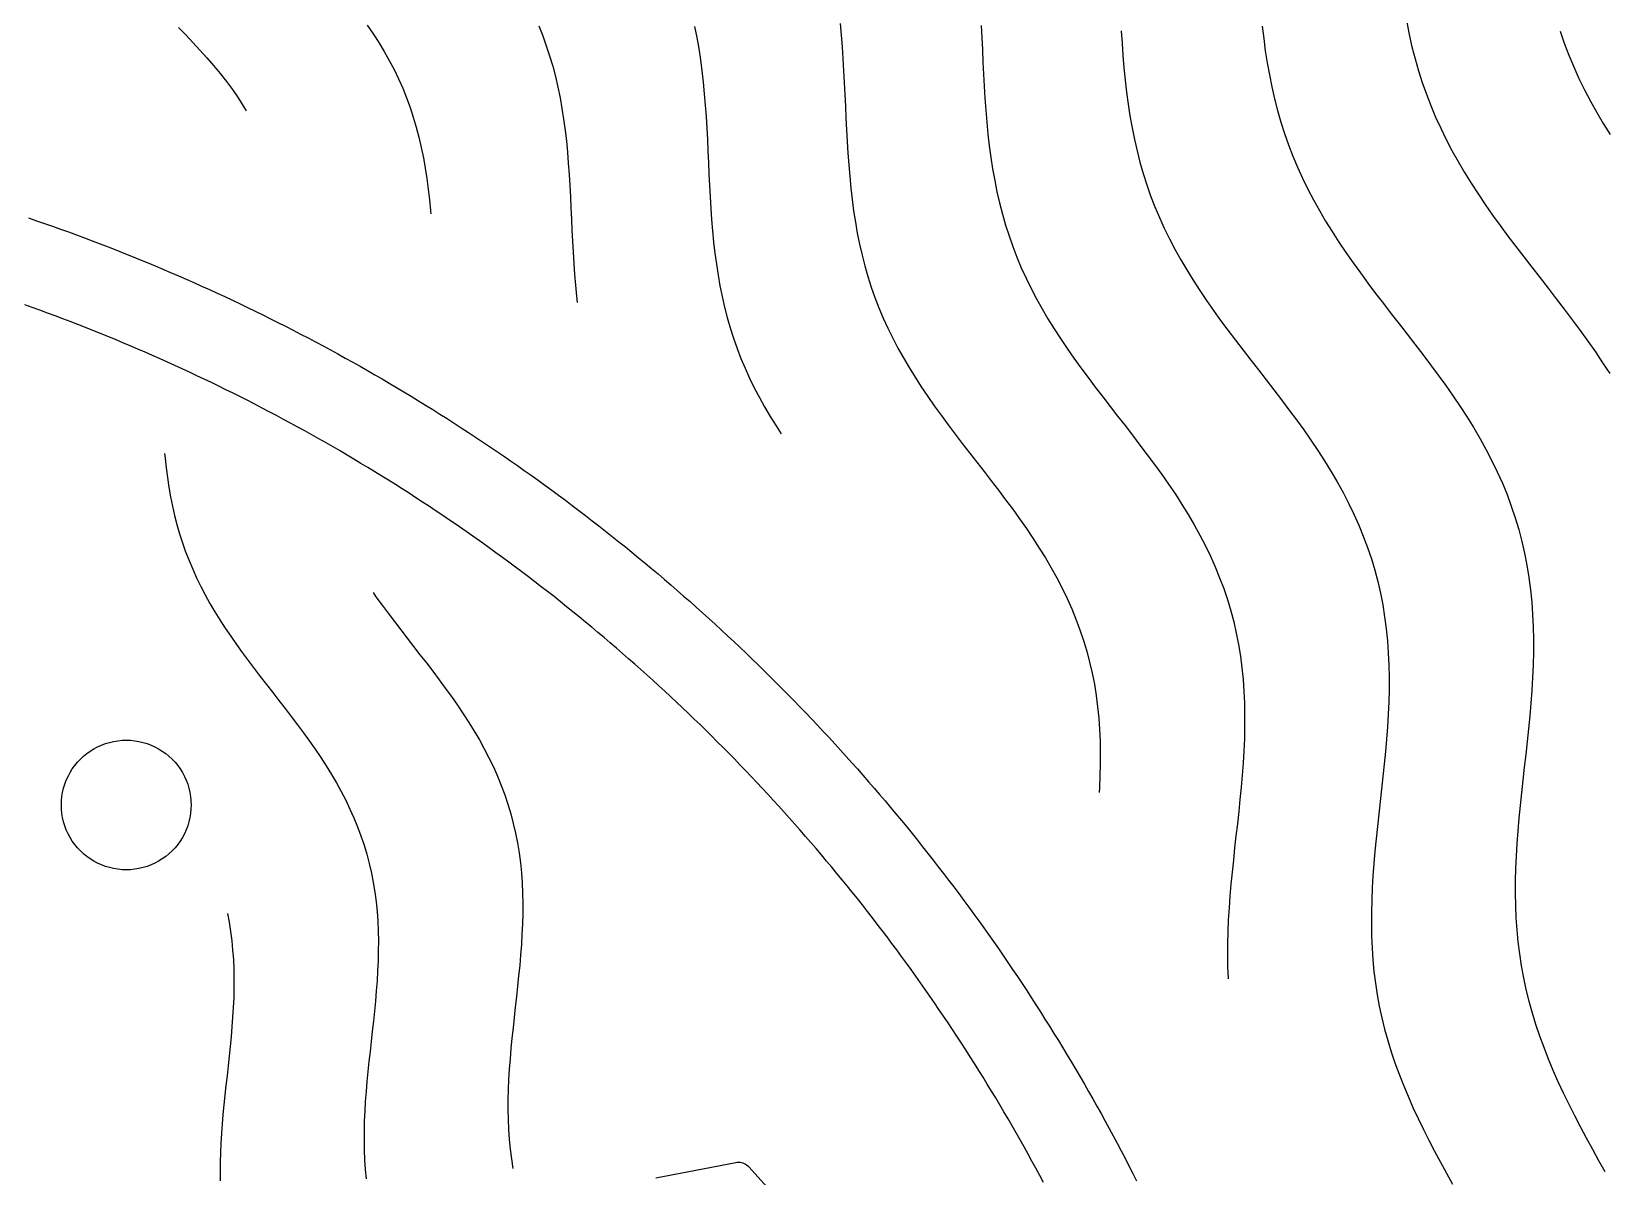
# Model space of a CAD drawing. Header units: millimetres. Extents: x -17.8 to 17.8, y -17.8 to 17.8.
# Drawn here: x 8.453 to 11.848, y 1.893 to 4.364 of the extents above; entities that cross this region are included whole.
import ezdxf

# ---------------------------------------------------------------- set-up
doc = ezdxf.new("R2010")
doc.units = ezdxf.units.MM
for name, color, linetype in [('ALTIN', 2, 'Continuous'), ('DOKU', 8, 'Continuous'), ('KESIM', 1, 'Continuous')]:
    doc.layers.add(name, color=color, linetype=linetype)

msp = doc.modelspace()

# ---------------------------------------------------------------- linework, layer by layer
at = {"layer": 'ALTIN'}
for points in [[(8.4471, 3.962), (8.4644, 3.956), (8.4816, 3.9501), (8.4988, 3.944), (8.516, 3.9379), (8.5332, 3.9317), (8.5504, 3.9254), (8.5675, 3.919), (8.5846, 3.9126), (8.6016, 3.9061), (8.6186, 3.8995), (8.6356, 3.8929), (8.6526, 3.8861), (8.6696, 3.8793), (8.6865, 3.8725), (8.7033, 3.8655), (8.7202, 3.8585), (8.737, 3.8514), (8.7538, 3.8442), (8.7706, 3.837), (8.7873, 3.8297), (8.804, 3.8223), (8.8206, 3.8148), (8.8373, 3.8073), (8.8539, 3.7997), (8.8704, 3.792), (8.887, 3.7842), (8.9035, 3.7764), (8.9199, 3.7685), (8.9363, 3.7606), (8.9527, 3.7525), (8.9691, 3.7444), (8.9854, 3.7362), (9.0017, 3.728), (9.0179, 3.7196), (9.0342, 3.7113), (9.0503, 3.7028), (9.0665, 3.6943), (9.0826, 3.6856), (9.0986, 3.677), (9.1147, 3.6682), (9.1306, 3.6594), (9.1466, 3.6505), (9.1625, 3.6416), (9.1784, 3.6325), (9.1942, 3.6235), (9.21, 3.6143), (9.2257, 3.6051), (9.2415, 3.5958), (9.2571, 3.5864), (9.2727, 3.577), (9.2883, 3.5674), (9.3039, 3.5579), (9.3194, 3.5482), (9.3348, 3.5385), (9.3503, 3.5287), (9.3656, 3.5189), (9.381, 3.509), (9.3963, 3.499), (9.4115, 3.489), (9.4267, 3.4789), (9.4419, 3.4687), (9.457, 3.4585), (9.472, 3.4481), (9.4871, 3.4378), (9.502, 3.4273), (9.517, 3.4168), (9.5319, 3.4063), (9.5467, 3.3956), (9.5615, 3.3849), (9.5762, 3.3742), (9.5909, 3.3633), (9.6056, 3.3524), (9.6202, 3.3415), (9.6348, 3.3305), (9.6493, 3.3194), (9.6637, 3.3082), (9.6781, 3.297), (9.6925, 3.2858), (9.7068, 3.2744), (9.7211, 3.263), (9.7353, 3.2516), (9.7494, 3.2401), (9.7636, 3.2285), (9.7776, 3.2168), (9.7916, 3.2051), (9.8056, 3.1934), (9.8195, 3.1815), (9.8333, 3.1697), (9.8472, 3.1577), (9.8609, 3.1457), (9.8746, 3.1336), (9.8882, 3.1215), (9.9018, 3.1093), (9.9154, 3.0971), (9.9289, 3.0848), (9.9423, 3.0724), (9.9557, 3.06), (9.969, 3.0475), (9.9823, 3.035), (9.9955, 3.0224), (10.0087, 3.0097), (10.0218, 2.997), (10.0348, 2.9842), (10.0478, 2.9714), (10.0607, 2.9585), (10.0736, 2.9456), (10.0864, 2.9326), (10.0992, 2.9196), (10.1119, 2.9065), (10.1246, 2.8933), (10.1372, 2.8801), (10.1497, 2.8668), (10.1622, 2.8535), (10.1746, 2.8401), (10.187, 2.8267), (10.1993, 2.8132), (10.2115, 2.7996), (10.2237, 2.786), (10.2358, 2.7724), (10.2479, 2.7587), (10.2599, 2.745), (10.2719, 2.7311), (10.2837, 2.7173), (10.2956, 2.7034), (10.3073, 2.6894), (10.319, 2.6754), (10.3307, 2.6614), (10.3423, 2.6472), (10.3538, 2.6331), (10.3652, 2.6189), (10.3766, 2.6046), (10.388, 2.5903), (10.3992, 2.5759), (10.4104, 2.5615), (10.4216, 2.5471), (10.4327, 2.5326), (10.4437, 2.518), (10.4546, 2.5034), (10.4655, 2.4887), (10.4764, 2.474), (10.4871, 2.4593), (10.4978, 2.4445), (10.5085, 2.4297), (10.519, 2.4148), (10.5295, 2.3998), (10.54, 2.3849), (10.5503, 2.3698), (10.5607, 2.3548), (10.5709, 2.3397), (10.5811, 2.3245), (10.5912, 2.3093), (10.6012, 2.2941), (10.6112, 2.2788), (10.6211, 2.2634), (10.6309, 2.2481), (10.6407, 2.2326), (10.6504, 2.2172), (10.6601, 2.2017), (10.6696, 2.1861), (10.6792, 2.1705), (10.6886, 2.1549), (10.698, 2.1393), (10.7073, 2.1235), (10.7165, 2.1078), (10.7257, 2.092), (10.7347, 2.0762), (10.7438, 2.0603), (10.7527, 2.0444), (10.7616, 2.0284), (10.7704, 2.0125), (10.7792, 1.9964), (10.7878, 1.9804), (10.7965, 1.9643), (10.805, 1.9481), (10.8135, 1.932), (10.8218, 1.9157), (10.8302, 1.8995), (10.8384, 1.8832)], [(10.6375, 1.8798), (10.6293, 1.8952), (10.621, 1.9105), (10.6126, 1.9259), (10.6042, 1.9412), (10.5957, 1.9564), (10.5871, 1.9717), (10.5785, 1.9869), (10.5698, 2.002), (10.561, 2.0171), (10.5522, 2.0322), (10.5433, 2.0472), (10.5343, 2.0622), (10.5253, 2.0772), (10.5162, 2.0921), (10.507, 2.107), (10.4978, 2.1218), (10.4885, 2.1366), (10.4791, 2.1513), (10.4697, 2.1661), (10.4602, 2.1807), (10.4507, 2.1954), (10.4411, 2.21), (10.4314, 2.2245), (10.4217, 2.239), (10.4119, 2.2535), (10.402, 2.2679), (10.3921, 2.2823), (10.3821, 2.2966), (10.372, 2.3109), (10.3619, 2.3251), (10.3517, 2.3393), (10.3415, 2.3535), (10.3312, 2.3676), (10.3208, 2.3817), (10.3104, 2.3957), (10.2999, 2.4097), (10.2894, 2.4236), (10.2788, 2.4375), (10.2681, 2.4513), (10.2574, 2.4651), (10.2466, 2.4789), (10.2358, 2.4925), (10.2249, 2.5062), (10.2139, 2.5198), (10.2029, 2.5334), (10.1918, 2.5469), (10.1806, 2.5603), (10.1694, 2.5737), (10.1582, 2.5871), (10.1469, 2.6004), (10.1355, 2.6137), (10.1241, 2.6269), (10.1126, 2.64), (10.101, 2.6531), (10.0894, 2.6662), (10.0778, 2.6792), (10.066, 2.6922), (10.0543, 2.7051), (10.0424, 2.7179), (10.0305, 2.7307), (10.0186, 2.7435), (10.0066, 2.7562), (9.9945, 2.7688), (9.9824, 2.7814), (9.9703, 2.794), (9.9581, 2.8064), (9.9458, 2.8189), (9.9335, 2.8313), (9.9211, 2.8436), (9.9086, 2.8559), (9.8962, 2.8681), (9.8836, 2.8802), (9.871, 2.8923), (9.8584, 2.9044), (9.8457, 2.9164), (9.8329, 2.9283), (9.8201, 2.9402), (9.8073, 2.9521), (9.7944, 2.9638), (9.7814, 2.9756), (9.7684, 2.9872), (9.7553, 2.9988), (9.7422, 3.0104), (9.7291, 3.0219), (9.7159, 3.0333), (9.7026, 3.0447), (9.6893, 3.056), (9.6759, 3.0672), (9.6625, 3.0784), (9.6491, 3.0896), (9.6356, 3.1007), (9.622, 3.1117), (9.6084, 3.1227), (9.5947, 3.1336), (9.5811, 3.1444), (9.5673, 3.1552), (9.5535, 3.1659), (9.5397, 3.1766), (9.5258, 3.1872), (9.5119, 3.1977), (9.4979, 3.2082), (9.4839, 3.2186), (9.4698, 3.229), (9.4557, 3.2393), (9.4415, 3.2495), (9.4273, 3.2597), (9.4131, 3.2698), (9.3988, 3.2799), (9.3845, 3.2899), (9.3701, 3.2998), (9.3557, 3.3097), (9.3412, 3.3195), (9.3267, 3.3292), (9.3122, 3.3389), (9.2976, 3.3485), (9.2829, 3.358), (9.2683, 3.3675), (9.2535, 3.3769), (9.2388, 3.3863), (9.224, 3.3956), (9.2092, 3.4048), (9.1943, 3.414), (9.1794, 3.4231), (9.1644, 3.4321), (9.1494, 3.4411), (9.1344, 3.45), (9.1193, 3.4588), (9.1042, 3.4676), (9.0891, 3.4763), (9.0739, 3.4849), (9.0586, 3.4935), (9.0434, 3.502), (9.0281, 3.5104), (9.0127, 3.5188), (8.9974, 3.5271), (8.982, 3.5353), (8.9665, 3.5435), (8.951, 3.5516), (8.9355, 3.5596), (8.92, 3.5676), (8.9044, 3.5755), (8.8888, 3.5833), (8.8731, 3.5911), (8.8574, 3.5988), (8.8417, 3.6064), (8.826, 3.614), (8.8102, 3.6214), (8.7944, 3.6289), (8.7785, 3.6362), (8.7626, 3.6435), (8.7467, 3.6507), (8.7308, 3.6578), (8.7148, 3.6649), (8.6988, 3.6719), (8.6828, 3.6788), (8.6667, 3.6857), (8.6506, 3.6925), (8.6345, 3.6992), (8.6183, 3.7059), (8.6021, 3.7124), (8.5859, 3.719), (8.5697, 3.7254), (8.5534, 3.7318), (8.5371, 3.7381), (8.5208, 3.7443), (8.5044, 3.7504), (8.4881, 3.7565), (8.4716, 3.7625), (8.4552, 3.7685), (8.4388, 3.7743)], [(9.8007, 1.8895), (9.9733, 1.923), (9.9764, 1.9235), (9.9794, 1.9236), (9.9825, 1.9234), (9.9856, 1.9229), (9.9885, 1.922), (9.9914, 1.9209), (9.9941, 1.9195), (9.9967, 1.9178), (9.9991, 1.9159), (10.0013, 1.9137), (10.1394, 1.7605)]]:
    msp.add_lwpolyline(points, dxfattribs=at)
msp.add_lwpolyline([(8.7431, 2.5835), (8.7357, 2.5782), (8.7279, 2.5733), (8.7198, 2.569), (8.7115, 2.5652), (8.7029, 2.562), (8.6942, 2.5594), (8.6852, 2.5573), (8.6762, 2.5558), (8.6671, 2.5549), (8.6579, 2.5546), (8.6488, 2.5549), (8.6396, 2.5558), (8.6306, 2.5573), (8.6217, 2.5594), (8.6129, 2.562), (8.6043, 2.5652), (8.596, 2.569), (8.5879, 2.5733), (8.5801, 2.5782), (8.5727, 2.5835), (8.5656, 2.5893), (8.5589, 2.5956), (8.5527, 2.6023), (8.5469, 2.6094), (8.5415, 2.6168), (8.5367, 2.6246), (8.5324, 2.6327), (8.5286, 2.641), (8.5253, 2.6496), (8.5227, 2.6584), (8.5206, 2.6673), (8.5191, 2.6763), (8.5182, 2.6854), (8.5179, 2.6946), (8.5182, 2.7037), (8.5191, 2.7129), (8.5206, 2.7219), (8.5227, 2.7308), (8.5253, 2.7396), (8.5286, 2.7482), (8.5324, 2.7565), (8.5367, 2.7646), (8.5415, 2.7724), (8.5469, 2.7798), (8.5527, 2.7869), (8.5589, 2.7936), (8.5656, 2.7998), (8.5727, 2.8057), (8.5801, 2.811), (8.5879, 2.8158), (8.596, 2.8201), (8.6043, 2.8239), (8.6129, 2.8272), (8.6217, 2.8298), (8.6306, 2.8319), (8.6396, 2.8334), (8.6488, 2.8343), (8.6579, 2.8346), (8.6671, 2.8343), (8.6762, 2.8334), (8.6852, 2.8319), (8.6942, 2.8298), (8.7029, 2.8272), (8.7115, 2.8239), (8.7198, 2.8201), (8.7279, 2.8158), (8.7357, 2.811), (8.7431, 2.8057), (8.7502, 2.7998), (8.7569, 2.7936), (8.7632, 2.7869), (8.769, 2.7798), (8.7743, 2.7724), (8.7792, 2.7646), (8.7835, 2.7565), (8.7873, 2.7482), (8.7905, 2.7396), (8.7931, 2.7308), (8.7952, 2.7219), (8.7967, 2.7129), (8.7976, 2.7037), (8.7979, 2.6946), (8.7976, 2.6854), (8.7967, 2.6763), (8.7952, 2.6673), (8.7931, 2.6584), (8.7905, 2.6496), (8.7873, 2.641), (8.7835, 2.6327), (8.7792, 2.6246), (8.7743, 2.6168), (8.769, 2.6094), (8.7632, 2.6023), (8.7569, 2.5956), (8.7502, 2.5893)], close=True, dxfattribs=at)
at = {"layer": 'DOKU'}
for points in [[(10.1983, 4.3815), (10.2008, 4.3563), (10.2029, 4.3309), (10.2047, 4.3054), (10.2062, 4.2798), (10.2076, 4.2542), (10.2089, 4.2287), (10.2101, 4.2031), (10.2112, 4.1775), (10.2125, 4.1521), (10.2138, 4.1267), (10.2154, 4.1014), (10.2172, 4.0762), (10.2192, 4.0512), (10.2216, 4.0264), (10.2244, 4.0018), (10.2277, 3.9773), (10.2314, 3.9531), (10.2357, 3.9291), (10.2405, 3.9053), (10.2459, 3.8818), (10.2519, 3.8585), (10.2585, 3.8355), (10.2658, 3.8127), (10.2737, 3.7902), (10.2823, 3.7679), (10.2916, 3.7458), (10.3015, 3.724), (10.312, 3.7024), (10.3232, 3.681), (10.335, 3.6598), (10.3474, 3.6388), (10.3603, 3.618), (10.3737, 3.5973), (10.3875, 3.5767), (10.4018, 3.5563), (10.4165, 3.5359), (10.4315, 3.5156), (10.4467, 3.4954), (10.4622, 3.4752), (10.4778, 3.4551), (10.4935, 3.4349), (10.5092, 3.4146), (10.5248, 3.3944), (10.5404, 3.374), (10.5558, 3.3536), (10.571, 3.333), (10.5859, 3.3124), (10.6005, 3.2915), (10.6146, 3.2706), (10.6283, 3.2494), (10.6415, 3.2281), (10.6541, 3.2065), (10.6661, 3.1848), (10.6775, 3.1628), (10.6883, 3.1407), (10.6983, 3.1183), (10.7076, 3.0956), (10.7161, 3.0728), (10.7239, 3.0497), (10.7308, 3.0264), (10.7371, 3.0029), (10.7425, 2.9792), (10.7472, 2.9552), (10.7511, 2.9311), (10.7542, 2.9067), (10.7567, 2.8822), (10.7584, 2.8576), (10.7595, 2.8327), (10.76, 2.8078), (10.7599, 2.7827), (10.7593, 2.7575), (10.7582, 2.7322), (10.7575, 2.7215)], [(11.4213, 4.3842), (11.4267, 4.3577), (11.4327, 4.3315), (11.4394, 4.3055), (11.4468, 4.2798), (11.4549, 4.2544), (11.4638, 4.2292), (11.4734, 4.2043), (11.4837, 4.1797), (11.4948, 4.1554), (11.5066, 4.1313), (11.519, 4.1074), (11.5322, 4.0838), (11.546, 4.0603), (11.5604, 4.0371), (11.5753, 4.014), (11.5908, 3.991), (11.6067, 3.9682), (11.6231, 3.9455), (11.6398, 3.9229), (11.6568, 3.9003), (11.6741, 3.8778), (11.6915, 3.8553), (11.709, 3.8327), (11.7265, 3.8102), (11.744, 3.7876), (11.7614, 3.7649), (11.7786, 3.742), (11.7955, 3.7191), (11.8121, 3.696), (11.8284, 3.6728), (11.8442, 3.6494), (11.8595, 3.6258)], [(8.7704, 4.3728), (8.7863, 4.3568), (8.8019, 4.3406), (8.8171, 4.3242), (8.832, 4.3077), (8.8465, 4.2909), (8.8605, 4.2738), (8.874, 4.2565), (8.887, 4.2389), (8.8994, 4.221), (8.9113, 4.2028), (8.917, 4.1934)], [(9.1781, 4.3777), (9.1909, 4.3592), (9.2031, 4.3405), (9.2147, 4.3214), (9.2257, 4.302), (9.236, 4.2823), (9.2456, 4.2623), (9.2546, 4.242), (9.2629, 4.2213), (9.2705, 4.2004), (9.2775, 4.1792), (9.2838, 4.1577), (9.2895, 4.136), (9.2946, 4.114), (9.2992, 4.0917), (9.3032, 4.0693), (9.3067, 4.0467), (9.3097, 4.0238), (9.3123, 4.0009), (9.3146, 3.9778), (9.3152, 3.9704)], [(9.5481, 4.3765), (9.5567, 4.3552), (9.5645, 4.3336), (9.5717, 4.3117), (9.5782, 4.2896), (9.5841, 4.2671), (9.5894, 4.2444), (9.5941, 4.2215), (9.5982, 4.1983), (9.6018, 4.175), (9.605, 4.1515), (9.6077, 4.1278), (9.61, 4.104), (9.612, 4.08), (9.6136, 4.056), (9.6151, 4.032), (9.6164, 4.0078), (9.6176, 3.9837), (9.6187, 3.9596), (9.6198, 3.9356), (9.621, 3.9116), (9.6223, 3.8877), (9.6237, 3.8638), (9.6254, 3.8401), (9.6273, 3.8166), (9.6296, 3.7932), (9.6312, 3.7795)], [(9.8842, 4.3749), (9.889, 4.3513), (9.8933, 4.3274), (9.897, 4.3033), (9.9002, 4.2791), (9.903, 4.2547), (9.9054, 4.2301), (9.9074, 4.2055), (9.9092, 4.1807), (9.9107, 4.1559), (9.912, 4.131), (9.9132, 4.1062), (9.9144, 4.0814), (9.9155, 4.0566), (9.9167, 4.0318), (9.9181, 4.0072), (9.9196, 3.9826), (9.9213, 3.9582), (9.9233, 3.9339), (9.9256, 3.9098), (9.9283, 3.8859), (9.9315, 3.8621), (9.9351, 3.8386), (9.9392, 3.8153), (9.9439, 3.7922), (9.9491, 3.7694), (9.955, 3.7468), (9.9614, 3.7244), (9.9685, 3.7023), (9.9762, 3.6804), (9.9845, 3.6588), (9.9935, 3.6373), (10.0032, 3.6162), (10.0134, 3.5952), (10.0243, 3.5744), (10.0357, 3.5538), (10.0477, 3.5334), (10.0602, 3.5132), (10.0716, 3.4956)], [(10.5032, 4.3774), (10.5045, 4.3511), (10.5057, 4.3248), (10.5069, 4.2985), (10.5082, 4.2723), (10.5096, 4.2462), (10.5112, 4.2202), (10.513, 4.1943), (10.5152, 4.1686), (10.5176, 4.143), (10.5205, 4.1177), (10.5239, 4.0925), (10.5277, 4.0676), (10.5321, 4.0429), (10.537, 4.0184), (10.5426, 3.9942), (10.5487, 3.9703), (10.5556, 3.9466), (10.5631, 3.9231), (10.5712, 3.8999), (10.5801, 3.877), (10.5896, 3.8543), (10.5998, 3.8318), (10.6107, 3.8096), (10.6222, 3.7876), (10.6343, 3.7658), (10.647, 3.7442), (10.6603, 3.7227), (10.6741, 3.7014), (10.6884, 3.6803), (10.7031, 3.6593), (10.7181, 3.6383), (10.7336, 3.6175), (10.7492, 3.5966), (10.7652, 3.5759), (10.7812, 3.5551), (10.7973, 3.5343), (10.8135, 3.5135), (10.8296, 3.4927), (10.8457, 3.4717), (10.8615, 3.4507), (10.8771, 3.4295), (10.8925, 3.4083), (10.9074, 3.3869), (10.922, 3.3653), (10.9361, 3.3435), (10.9497, 3.3215), (10.9626, 3.2994), (10.975, 3.277), (10.9868, 3.2544), (10.9978, 3.2316), (11.0081, 3.2086), (11.0176, 3.1853), (11.0264, 3.1618), (11.0344, 3.138), (11.0416, 3.1141), (11.048, 3.0899), (11.0536, 3.0654), (11.0584, 3.0408), (11.0624, 3.016), (11.0657, 2.9909), (11.0682, 2.9657), (11.07, 2.9403), (11.0711, 2.9148), (11.0716, 2.8891), (11.0715, 2.8633), (11.0709, 2.8374), (11.0697, 2.8114), (11.0682, 2.7853), (11.0662, 2.7591), (11.0639, 2.7329), (11.0614, 2.7067), (11.0587, 2.6805), (11.0558, 2.6543), (11.0529, 2.6281), (11.05, 2.6019), (11.0472, 2.5758), (11.0445, 2.5498), (11.042, 2.5239), (11.0397, 2.498), (11.0378, 2.4723), (11.0363, 2.4467), (11.0352, 2.4212), (11.0345, 2.3958), (11.0344, 2.3706), (11.0349, 2.3455), (11.0359, 2.3206), (11.036, 2.3197)], [(10.8054, 4.3657), (10.807, 4.3389), (10.8089, 4.3123), (10.8111, 4.2859), (10.8137, 4.2596), (10.8166, 4.2335), (10.8201, 4.2077), (10.824, 4.1821), (10.8285, 4.1567), (10.8336, 4.1315), (10.8393, 4.1066), (10.8456, 4.082), (10.8526, 4.0576), (10.8604, 4.0335), (10.8687, 4.0097), (10.8778, 3.9861), (10.8876, 3.9628), (10.8981, 3.9397), (10.9093, 3.9168), (10.9211, 3.8942), (10.9336, 3.8718), (10.9467, 3.8496), (10.9603, 3.8275), (10.9745, 3.8056), (10.9892, 3.7839), (11.0043, 3.7622), (11.0198, 3.7407), (11.0356, 3.7193), (11.0518, 3.6979), (11.0681, 3.6765), (11.0846, 3.6552), (11.1012, 3.6338), (11.1179, 3.6124), (11.1344, 3.591), (11.1509, 3.5694), (11.1672, 3.5478), (11.1833, 3.5261), (11.199, 3.5042), (11.2144, 3.4822), (11.2294, 3.46), (11.2439, 3.4376), (11.2578, 3.415), (11.2712, 3.3922), (11.2839, 3.3692), (11.296, 3.346), (11.3073, 3.3226), (11.3179, 3.2989), (11.3277, 3.2749), (11.3367, 3.2508), (11.345, 3.2263), (11.3524, 3.2017), (11.3589, 3.1768), (11.3647, 3.1517), (11.3696, 3.1264), (11.3737, 3.1008), (11.3771, 3.0751), (11.3797, 3.0492), (11.3815, 3.0231), (11.3827, 2.9968), (11.3832, 2.9704), (11.3831, 2.9439), (11.3825, 2.9172), (11.3813, 2.8905), (11.3797, 2.8637), (11.3777, 2.8368), (11.3753, 2.8098), (11.3727, 2.7829), (11.3699, 2.7559), (11.367, 2.729), (11.364, 2.702), (11.361, 2.6752), (11.3581, 2.6483), (11.3553, 2.6216), (11.3528, 2.5949), (11.3504, 2.5683), (11.3485, 2.5419), (11.3469, 2.5155), (11.3457, 2.4893), (11.3451, 2.4633), (11.345, 2.4373), (11.3454, 2.4115), (11.3465, 2.3859), (11.3482, 2.3604), (11.3507, 2.3351), (11.3538, 2.31), (11.3576, 2.2849), (11.3622, 2.2601), (11.3675, 2.2354), (11.3735, 2.2108), (11.3803, 2.1863), (11.3877, 2.162), (11.3959, 2.1378), (11.4047, 2.1137), (11.4141, 2.0897), (11.4241, 2.0658), (11.4347, 2.042), (11.4458, 2.0182), (11.4574, 1.9945), (11.4693, 1.9708), (11.4816, 1.9471), (11.4942, 1.9235), (11.507, 1.8998), (11.52, 1.8761)], [(11.1097, 4.3762), (11.1127, 4.3494), (11.1162, 4.3229), (11.1203, 4.2965), (11.1249, 4.2705), (11.1301, 4.2446), (11.136, 4.219), (11.1425, 4.1937), (11.1497, 4.1687), (11.1576, 4.1439), (11.1663, 4.1195), (11.1756, 4.0952), (11.1857, 4.0713), (11.1965, 4.0475), (11.2079, 4.0241), (11.2201, 4.0008), (11.2329, 3.9778), (11.2463, 3.9549), (11.2603, 3.9323), (11.2749, 3.9098), (11.29, 3.8875), (11.3055, 3.8652), (11.3215, 3.8431), (11.3377, 3.8211), (11.3543, 3.7991), (11.3711, 3.7772), (11.3881, 3.7552), (11.4051, 3.7333), (11.4222, 3.7113), (11.4392, 3.6893), (11.4561, 3.6671), (11.4729, 3.6449), (11.4894, 3.6226), (11.5056, 3.6001), (11.5214, 3.5775), (11.5368, 3.5547), (11.5517, 3.5317), (11.566, 3.5085), (11.5797, 3.4851), (11.5928, 3.4615), (11.6052, 3.4376), (11.6168, 3.4135), (11.6277, 3.3892), (11.6378, 3.3646), (11.6471, 3.3397), (11.6555, 3.3147), (11.6631, 3.2893), (11.6699, 3.2638), (11.6758, 3.238), (11.6808, 3.212), (11.6851, 3.1857), (11.6885, 3.1593), (11.6912, 3.1326), (11.6931, 3.1058), (11.6943, 3.0789), (11.6948, 3.0517), (11.6947, 3.0245), (11.694, 2.9971), (11.6928, 2.9696), (11.6912, 2.942), (11.6891, 2.9144), (11.6867, 2.8868), (11.684, 2.8591), (11.6812, 2.8314), (11.6782, 2.8037), (11.6751, 2.776), (11.672, 2.7484), (11.669, 2.7208), (11.6662, 2.6933), (11.6635, 2.6659), (11.6611, 2.6386), (11.6591, 2.6115), (11.6575, 2.5844), (11.6563, 2.5575), (11.6556, 2.5307), (11.6555, 2.504), (11.656, 2.4776), (11.6571, 2.4512), (11.6589, 2.4251), (11.6614, 2.399), (11.6646, 2.3732), (11.6685, 2.3475), (11.6732, 2.3219), (11.6787, 2.2966), (11.6849, 2.2713), (11.6918, 2.2462), (11.6994, 2.2212), (11.7078, 2.1963), (11.7169, 2.1716), (11.7265, 2.1469), (11.7368, 2.1224), (11.7477, 2.0979), (11.7591, 2.0734), (11.771, 2.0491), (11.7833, 2.0247), (11.7959, 2.0004), (11.8088, 1.9761), (11.822, 1.9518), (11.8353, 1.9275), (11.8487, 1.9032)], [(11.7522, 4.3648), (11.7613, 4.339), (11.7712, 4.3135), (11.7818, 4.2882), (11.7931, 4.2632), (11.8052, 4.2385), (11.818, 4.214), (11.8315, 4.1897), (11.8456, 4.1657), (11.8604, 4.1418)], [(8.7406, 3.4536), (8.7416, 3.4434), (8.744, 3.4223), (8.7468, 3.4014), (8.7499, 3.3807), (8.7536, 3.3602), (8.7577, 3.3399), (8.7623, 3.3197), (8.7674, 3.2998), (8.7731, 3.2801), (8.7793, 3.2606), (8.7861, 3.2414), (8.7935, 3.2223), (8.8014, 3.2034), (8.8099, 3.1848), (8.8189, 3.1663), (8.8285, 3.148), (8.8385, 3.1299), (8.8491, 3.1119), (8.8601, 3.0941), (8.8716, 3.0764), (8.8835, 3.0588), (8.8957, 3.0413), (8.9082, 3.0239), (8.921, 3.0066), (8.9341, 2.9893), (8.9473, 2.972), (8.9606, 2.9548), (8.974, 2.9375), (8.9875, 2.9202), (9.0009, 2.9029), (9.0142, 2.8855), (9.0274, 2.868), (9.0404, 2.8504), (9.0531, 2.8327), (9.0656, 2.8149), (9.0777, 2.797), (9.0894, 2.7789), (9.1006, 2.7606), (9.1114, 2.7422), (9.1217, 2.7236), (9.1315, 2.7049), (9.1406, 2.6859), (9.1492, 2.6667), (9.1571, 2.6474), (9.1644, 2.6279), (9.1711, 2.6081), (9.1771, 2.5882), (9.1824, 2.5681), (9.187, 2.5478), (9.191, 2.5273), (9.1943, 2.5067), (9.1971, 2.4859), (9.1991, 2.4649), (9.2006, 2.4438), (9.2016, 2.4226), (9.202, 2.4012), (9.2019, 2.3798), (9.2014, 2.3582), (9.2004, 2.3366), (9.1991, 2.3149), (9.1975, 2.2932), (9.1956, 2.2714), (9.1935, 2.2496), (9.1913, 2.2278), (9.1889, 2.2061), (9.1865, 2.1843), (9.1841, 2.1626), (9.1817, 2.1409), (9.1795, 2.1192), (9.1774, 2.0977), (9.1755, 2.0762), (9.1739, 2.0548), (9.1726, 2.0335), (9.1717, 2.0123), (9.1712, 1.9913), (9.1711, 1.9703), (9.1714, 1.9495), (9.1723, 1.9287), (9.1737, 1.9081), (9.1757, 1.8877)], [(9.1907, 3.1532), (9.1969, 3.1443), (9.2099, 3.1263), (9.2231, 3.1084), (9.2366, 3.0905), (9.2503, 3.0727), (9.2641, 3.0548), (9.2779, 3.037), (9.2918, 3.0191), (9.3057, 3.0012), (9.3194, 2.9832), (9.3331, 2.9651), (9.3465, 2.9469), (9.3597, 2.9287), (9.3725, 2.9102), (9.385, 2.8917), (9.3971, 2.873), (9.4088, 2.8541), (9.42, 2.8351), (9.4306, 2.8159), (9.4407, 2.7965), (9.4502, 2.7769), (9.459, 2.7571), (9.4672, 2.737), (9.4748, 2.7168), (9.4816, 2.6964), (9.4878, 2.6758), (9.4933, 2.655), (9.4981, 2.6341), (9.5022, 2.6129), (9.5057, 2.5915), (9.5085, 2.57), (9.5107, 2.5484), (9.5122, 2.5266), (9.5132, 2.5046), (9.5136, 2.4825), (9.5135, 2.4604), (9.513, 2.4381), (9.512, 2.4157), (9.5106, 2.3933), (9.509, 2.3709), (9.507, 2.3483), (9.5048, 2.3258), (9.5025, 2.3033), (9.5001, 2.2808), (9.4976, 2.2583), (9.4951, 2.2358), (9.4926, 2.2134), (9.4903, 2.191), (9.4881, 2.1687), (9.4862, 2.1465), (9.4846, 2.1244), (9.4832, 2.1024), (9.4823, 2.0805), (9.4817, 2.0587), (9.4816, 2.037), (9.482, 2.0155), (9.4829, 1.994), (9.4844, 1.9728), (9.4864, 1.9516), (9.489, 1.9306), (9.4921, 1.9103)], [(8.8761, 2.4604), (8.8798, 2.4417), (8.883, 2.4218), (8.8856, 2.4017), (8.8876, 2.3814), (8.8891, 2.3611), (8.89, 2.3405), (8.8904, 2.3199), (8.8903, 2.2992), (8.8898, 2.2784), (8.8889, 2.2575), (8.8876, 2.2365), (8.8861, 2.2155), (8.8842, 2.1945), (8.8822, 2.1735), (8.88, 2.1524), (8.8777, 2.1314), (8.8754, 2.1103), (8.8731, 2.0893), (8.8708, 2.0684), (8.8686, 2.0475), (8.8666, 2.0267), (8.8648, 2.0059), (8.8633, 1.9852), (8.862, 1.9647), (8.8611, 1.9442), (8.8606, 1.9238), (8.8605, 1.9036), (8.8609, 1.8834)]]:
    msp.add_lwpolyline(points, dxfattribs=at)
at = {"layer": 'KESIM'}
msp.add_circle((0, 0), 17.8, dxfattribs=at)

doc.saveas('drawing.dxf')
